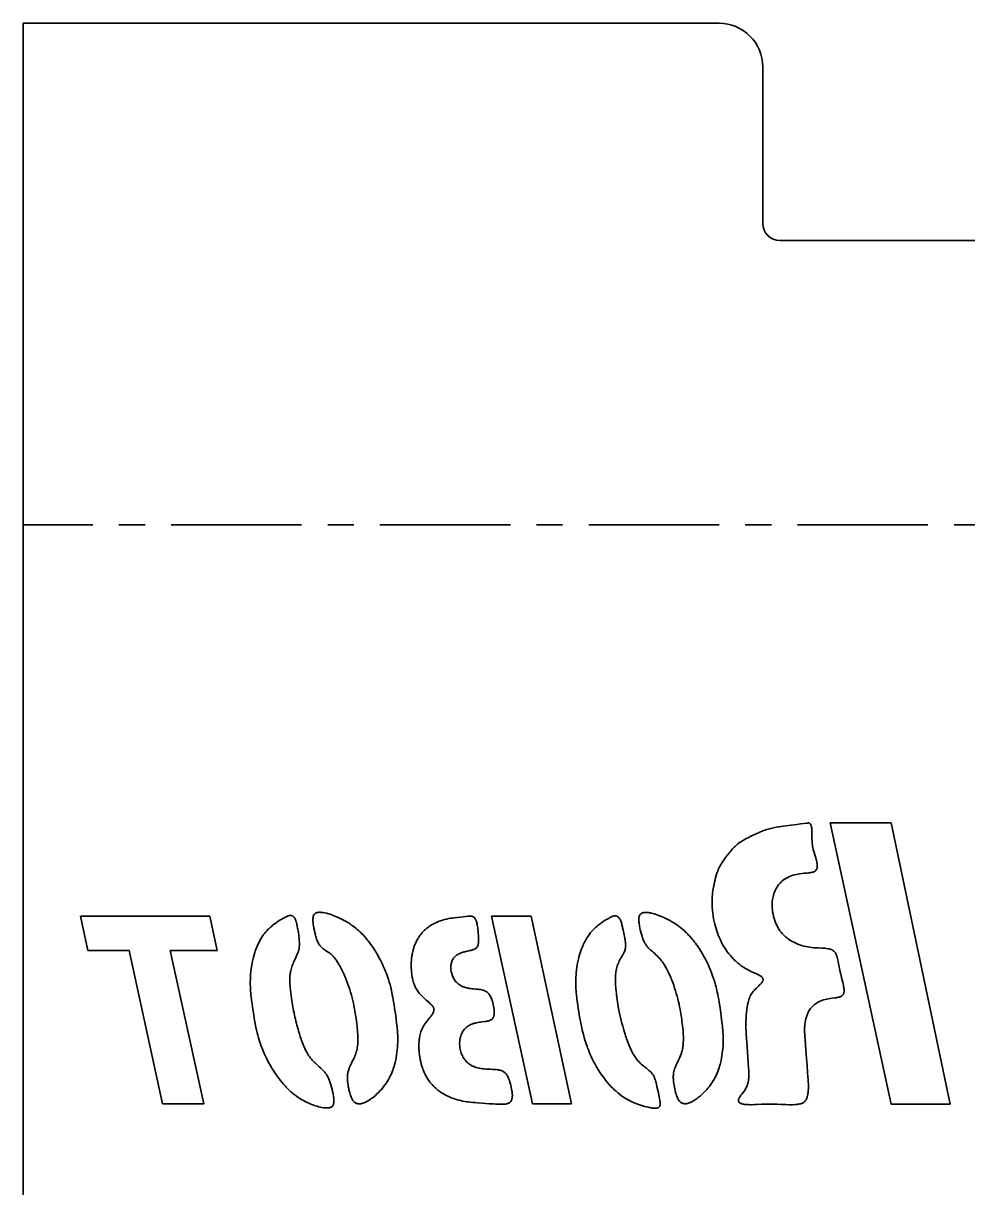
# Model space of a CAD drawing. Extents: x 115 to 519, y -37 to 230.
# Drawn here: x 319.1 to 427.7, y 96.4 to 230.4 of the extents above; entities that cross this region are included whole.
import ezdxf

# ---------------------------------------------------------------- set-up
doc = ezdxf.new("R2010")
doc.units = 0
doc.linetypes.add('AXES', pattern=[24, 15, -3, 3, -3])

msp = doc.modelspace()

# ---------------------------------------------------------------- linework, layer by layer
at = {"color": 7, "lineweight": 35}
for p, q in [((399.088257, 230.382645), (319.088257, 230.382645)), ((319.088257, 230.382645), (319.088257, 182.333603)), ((478.088257, 205.382645), (406.088257, 205.382645)), ((319.088257, 163.091339), (319.088257, 80.269058)), ((411.840942, 138.399124), (418.85202, 106.046875)), ((418.85199, 138.399124), (425.658112, 106.04686)), ((372.896179, 127.698837), (377.623657, 106.099579)), ((377.462219, 127.698837), (382.123932, 106.099579))]:
    msp.add_line(p, q, dxfattribs=at)
at = {"color": 7, "lineweight": 35, "ltscale": 0.45}
msp.add_line((404.088257, 225.382645), (404.088257, 207.382645), dxfattribs=at)
at = {"color": 7, "lineweight": 35, "ltscale": 0.481057}
msp.add_line((319.088257, 182.333603), (319.088257, 163.091339), dxfattribs=at)
at = {"color": 1, "linetype": 'AXES', "lineweight": 35}
msp.add_line((519.088013, 172.712479), (319.088501, 172.712479), dxfattribs=at)
at = {"color": 7, "lineweight": 35, "ltscale": 0.175276}
msp.add_line((418.85199, 138.399124), (411.840942, 138.399124), dxfattribs=at)
at = {"color": 7, "lineweight": 35, "ltscale": 0.100119}
msp.add_line((325.655029, 127.667755), (326.494202, 123.751923), dxfattribs=at)
at = {"color": 7, "lineweight": 35, "ltscale": 0.372162}
msp.add_line((340.541504, 127.667755), (325.655029, 127.667755), dxfattribs=at)
at = {"color": 7, "lineweight": 35, "ltscale": 0.100118}
msp.add_line((340.541504, 127.667755), (341.380554, 123.751923), dxfattribs=at)
at = {"color": 7, "lineweight": 35, "ltscale": 0.114151}
msp.add_line((377.462219, 127.698837), (372.896179, 127.698837), dxfattribs=at)
at = {"color": 7, "lineweight": 35, "ltscale": 0.118874}
msp.add_line((331.249146, 123.751923), (326.494202, 123.751923), dxfattribs=at)
at = {"color": 7, "lineweight": 35, "ltscale": 0.451702}
for p, q in [((331.249146, 123.751923), (335.102844, 106.099579)), ((335.972992, 123.751923), (339.82666, 106.099579))]:
    msp.add_line(p, q, dxfattribs=at)
at = {"color": 7, "lineweight": 35, "ltscale": 0.135189}
msp.add_line((341.380554, 123.751923), (335.972992, 123.751923), dxfattribs=at)
at = {"color": 7, "lineweight": 35, "ltscale": 0.118095}
msp.add_line((339.82666, 106.099579), (335.102844, 106.099579), dxfattribs=at)
at = {"color": 7, "lineweight": 35, "ltscale": 0.112507}
msp.add_line((382.123932, 106.099579), (377.623657, 106.099579), dxfattribs=at)
at = {"color": 7, "lineweight": 35, "ltscale": 0.170152}
msp.add_line((425.658112, 106.04686), (418.85202, 106.04686), dxfattribs=at)
at = {"color": 7, "lineweight": 35}
for points in [[(408.482269, 106.112366), (408.373322, 106.083832), (408.261688, 106.060532), (408.148132, 106.041718), (408.033173, 106.026794), (407.917297, 106.015259), (407.800781, 106.006653), (407.536255, 105.996109), (407.270172, 105.995071), (407.092316, 105.998306), (406.736877, 106.011154), (406.21051, 106.037323), (405.748688, 106.058441), (405.519592, 106.06604), (405.177277, 106.072235), (404.776459, 106.070663), (404.328827, 106.05838), (403.967041, 106.042603), (403.416595, 106.015823), (403.138397, 106.0047), (402.7883, 105.997055), (402.614288, 105.997299), (402.443115, 106.001236), (402.220367, 106.013687), (402.111206, 106.023697), (402.003479, 106.036819), (401.897308, 106.05365), (401.793091, 106.074951), (401.715485, 106.094849), (401.639404, 106.118759), (401.575134, 106.143555), (401.514313, 106.172485), (401.454803, 106.208725), (401.403198, 106.251083), (401.379272, 106.276718), (401.358429, 106.304337), (401.335754, 106.34404), (401.319214, 106.386688), (401.308868, 106.431793), (401.304993, 106.469223), (401.304779, 106.507538), (401.308624, 106.550369), (401.316376, 106.593674), (401.34082, 106.676865), (401.375854, 106.759811), (401.417114, 106.838196), (401.464386, 106.915787), (401.53421, 107.017838), (401.583618, 107.084793), (401.68576, 107.216232), (401.86972, 107.448761), (401.95813, 107.566833), (402.06543, 107.723831), (402.115387, 107.804764), (402.162567, 107.887527), (402.223602, 108.006485), (402.278534, 108.129028), (402.326965, 108.254425), (402.358673, 108.349014), (402.38678, 108.444748), (402.411835, 108.543396), (402.433319, 108.642853), (402.457977, 108.784409), (402.476471, 108.927109), (402.488342, 109.05632), (402.496155, 109.185959), (402.500977, 109.344391), (402.501434, 109.502838), (402.496948, 109.70903), (402.487976, 109.923981), (402.471527, 110.220612), (402.433868, 110.787643), (402.385406, 111.440857), (402.294739, 112.705582), (402.230438, 113.664688), (402.199921, 114.14444), (402.178101, 114.53511), (402.169434, 114.727493), (402.160614, 115.014633), (402.158051, 115.297913), (402.162292, 115.585602), (402.176147, 115.921494), (402.199249, 116.258041), (402.231049, 116.594513), (402.271332, 116.929596), (402.320557, 117.262589), (402.353333, 117.452087), (402.390442, 117.640945), (402.418976, 117.769318), (402.450653, 117.896896), (402.49472, 118.052536), (402.545288, 118.205902), (402.603149, 118.356308), (402.669037, 118.503159), (402.743408, 118.645874), (402.826355, 118.784027), (402.90332, 118.897537), (402.985992, 119.007553), (403.056549, 119.093933), (403.130035, 119.178162), (403.24292, 119.298782), (403.35968, 119.41571), (403.438843, 119.492111), (403.598053, 119.642838), (403.735016, 119.774185), (403.801483, 119.840561), (403.870392, 119.912964), (403.935394, 119.986664), (403.994873, 120.061905), (404.046967, 120.138931), (404.089172, 120.217911), (404.105591, 120.25795), (404.118286, 120.298248), (404.126373, 120.335388), (404.130737, 120.372452), (404.130432, 120.421494), (404.122894, 120.469681), (404.108215, 120.516617), (404.085236, 120.564606), (404.055389, 120.610519), (404.022186, 120.651291), (403.984528, 120.690155), (403.936798, 120.732529), (403.885162, 120.772644), (403.795685, 120.833176), (403.69989, 120.889893), (403.595459, 120.945755), (403.524353, 120.9814), (403.380035, 121.049774), (403.110077, 121.17099), (402.744659, 121.33609), (402.564026, 121.422165), (402.40451, 121.50206), (402.25058, 121.583557), (402.116882, 121.658524), (401.983826, 121.737396), (401.800171, 121.853973), (401.621338, 121.977051), (401.44754, 122.10643), (401.334137, 122.19632), (401.2229, 122.288849), (401.104858, 122.391815), (400.989227, 122.497543), (400.773102, 122.708038), (400.565002, 122.926758), (400.372314, 123.143677), (400.186707, 123.367111), (400.009521, 123.597229), (399.842499, 123.834351), (399.686401, 124.0784), (399.601837, 124.220627), (399.520264, 124.364716), (399.365601, 124.657867), (399.221527, 124.95665), (399.087585, 125.260025), (398.988495, 125.503372), (398.895691, 125.749054), (398.809418, 125.996857), (398.729858, 126.246796), (398.657135, 126.498978), (398.59082, 126.753448), (398.517029, 127.071548), (398.451904, 127.39296), (398.395508, 127.717072), (398.348206, 128.04306), (398.310577, 128.370071), (398.28421, 128.68576), (398.26825, 129.001022), (398.263428, 129.315353), (398.270172, 129.628479), (398.288635, 129.940399), (398.310577, 130.179001), (398.338257, 130.411774), (398.367645, 130.617188), (398.401062, 130.821579), (398.446899, 131.074127), (398.497742, 131.332458), (398.553284, 131.596054), (398.612854, 131.857056), (398.677704, 132.114517), (398.749695, 132.36824), (398.83078, 132.618652), (398.92276, 132.866379), (399.026581, 133.111496), (399.142426, 133.353348), (399.212585, 133.487473), (399.286072, 133.619904), (399.362701, 133.750626), (399.442261, 133.879669), (399.608887, 134.133255), (399.783325, 134.381668), (399.963379, 134.626266), (400.144836, 134.862518), (400.333984, 135.096008), (400.529236, 135.320679), (400.632813, 135.432358), (400.739288, 135.541595), (400.84375, 135.643341), (400.951172, 135.742538), (401.095306, 135.867447), (401.244232, 135.987381), (401.397491, 136.101944), (401.515076, 136.184357), (401.634766, 136.263885), (401.879578, 136.414703), (402.08194, 136.52977), (402.278473, 136.635391), (402.406189, 136.701553), (402.661865, 136.830292), (403.070831, 137.03154), (403.339203, 137.159409), (403.609619, 137.281815), (403.822113, 137.372299), (404.036407, 137.45784), (404.200714, 137.519348), (404.36618, 137.577652), (404.532776, 137.632675), (404.70047, 137.684402), (404.869324, 137.732864), (405.039215, 137.778122), (405.343781, 137.851044), (405.651215, 137.915054), (405.961151, 137.971207), (406.194916, 138.008911), (406.429565, 138.043472), (406.743439, 138.085693), (407.372711, 138.162048), (408.001129, 138.235794), (408.418457, 138.287018), (409.249023, 138.396942)], [(409.249023, 138.396942), (409.307068, 138.40271), (409.335541, 138.40271), (409.376953, 138.398651), (409.435699, 138.383011), (409.4888, 138.35611), (409.527466, 138.326202), (409.561462, 138.290344), (409.590424, 138.250443), (409.61557, 138.206665), (409.638123, 138.157684), (409.657318, 138.106262), (409.674652, 138.049286), (409.689087, 137.99086), (409.711121, 137.870972), (409.726318, 137.74855), (409.736542, 137.62532), (409.747162, 137.386826), (409.750305, 137.22789), (409.753479, 136.905914), (409.757599, 136.630157), (409.767212, 136.355499), (409.785522, 136.085434), (409.814758, 135.821457), (409.834106, 135.690704), (409.856659, 135.561539), (409.882355, 135.433823), (409.911011, 135.307404), (409.959656, 135.117905), (409.995026, 134.992554), (410.070831, 134.742966), (410.181885, 134.387802), (410.234406, 134.20842), (410.270508, 134.072952), (410.30246, 133.936783), (410.323822, 133.829498), (410.341125, 133.722107), (410.352753, 133.623962), (410.35965, 133.526245), (410.361267, 133.458557), (410.359924, 133.391525), (410.352844, 133.303696), (410.338898, 133.218445), (410.316925, 133.136932), (410.290527, 133.070801), (410.256409, 133.009491), (410.214142, 132.953461), (410.164459, 132.903534), (410.108215, 132.859924), (410.046509, 132.822495), (409.977631, 132.789474), (409.904236, 132.761505), (409.800842, 132.730835), (409.692963, 132.70639), (409.582336, 132.686829), (409.501007, 132.674988), (409.337341, 132.655624), (409.173553, 132.639938), (408.845306, 132.61174), (408.615112, 132.589462), (408.328186, 132.553665), (408.156342, 132.52623), (407.985718, 132.493561), (407.775177, 132.444763), (407.567657, 132.386337), (407.3638, 132.317795), (407.164368, 132.238708), (406.970123, 132.148712), (406.875214, 132.099503), (406.781982, 132.047409), (406.628632, 131.952606), (406.481262, 131.849121), (406.340698, 131.73703), (406.207703, 131.616653), (406.082642, 131.488403), (405.989044, 131.381226), (405.90033, 131.26947), (405.816589, 131.153503), (405.757568, 131.064697), (405.701385, 130.973999), (405.6474, 130.880249), (405.596405, 130.784882), (405.515625, 130.617386), (405.443481, 130.44577), (405.379883, 130.270645), (405.324829, 130.092728), (405.27829, 129.912567), (405.243927, 129.750458), (405.216125, 129.587067), (405.194946, 129.42276), (405.180359, 129.257721), (405.172241, 129.091873), (405.170502, 128.924942), (405.179016, 128.676987), (405.200073, 128.425949), (405.233002, 128.172684), (405.277283, 127.9189), (405.332489, 127.666809), (405.398346, 127.418747), (405.474823, 127.176834), (405.517029, 127.058701), (405.561981, 126.942627), (405.60968, 126.828644), (405.660217, 126.716721), (405.751892, 126.532593), (405.85202, 126.353165), (405.96048, 126.178558), (406.076843, 126.009399), (406.200836, 125.846344), (406.33197, 125.690125), (406.470612, 125.540466), (406.616486, 125.397781), (406.769226, 125.262497), (406.928375, 125.134857), (407.065796, 125.034256), (407.207275, 124.938934), (407.352356, 124.848801), (407.463287, 124.784561), (407.575745, 124.72316), (407.804657, 124.608673), (408.053375, 124.498657), (408.306213, 124.400818), (408.562531, 124.315186), (408.82196, 124.241699), (409.08432, 124.180191), (409.305115, 124.137833), (409.527832, 124.103149), (409.75238, 124.075546), (409.921875, 124.059036), (410.22876, 124.036804), (410.502808, 124.022812), (410.915405, 124.004913), (411.140991, 123.992294), (411.254547, 123.98381), (411.424591, 123.966934), (411.587311, 123.943985), (411.745514, 123.912292), (411.858917, 123.881454), (411.967316, 123.843201), (412.070435, 123.796143), (412.167023, 123.739471), (412.255981, 123.672638), (412.33606, 123.595993), (412.375488, 123.550705), (412.412292, 123.502792), (412.449341, 123.448166), (412.483551, 123.391052), (412.542053, 123.275742), (412.592194, 123.155258), (412.622955, 123.069397), (412.65094, 122.981949), (412.700165, 122.80365), (412.730774, 122.675079), (412.784515, 122.415436), (412.852692, 122.039368), (412.920197, 121.662689), (412.994293, 121.286972), (413.05603, 121.006805), (413.100189, 120.820419), (413.193848, 120.448349), (413.289154, 120.076263), (413.333954, 119.891739), (413.365356, 119.752151), (413.393951, 119.611237), (413.41571, 119.48616), (413.433014, 119.361206), (413.443604, 119.249649), (413.448212, 119.139313), (413.444946, 119.02504), (413.439484, 118.969223), (413.431122, 118.914551), (413.408264, 118.821915), (413.392517, 118.777725), (413.373718, 118.73526), (413.343781, 118.681595), (413.308289, 118.631699), (413.267395, 118.585846), (413.233368, 118.55423), (413.196716, 118.525024), (413.13681, 118.485306), (413.072235, 118.450638), (413.012177, 118.42392), (412.949707, 118.400406), (412.867523, 118.374496), (412.783234, 118.352432), (412.670166, 118.327972), (412.556732, 118.30751), (412.405273, 118.284271), (412.093292, 118.24234), (411.809662, 118.20195), (411.667114, 118.178391), (411.453339, 118.136902), (411.270966, 118.094162), (411.090607, 118.043869), (410.896027, 117.97908), (410.706604, 117.903748), (410.614258, 117.861984), (410.523743, 117.817459), (410.406036, 117.753738), (410.292114, 117.685028), (410.182159, 117.611313), (410.051605, 117.51297), (409.927704, 117.407028), (409.81073, 117.293823), (409.700958, 117.173843), (409.598663, 117.047684), (409.517639, 116.935883), (409.4422, 116.82019), (409.372314, 116.700897), (409.324493, 116.611176), (409.279724, 116.519867), (409.236237, 116.423264), (409.195923, 116.325211), (409.156586, 116.220062), (409.120575, 116.113525), (409.086761, 116.002274), (409.056274, 115.889984), (409.005615, 115.666687), (408.966614, 115.441513), (408.949677, 115.315689), (408.935883, 115.18956), (408.923889, 115.046326), (408.915497, 114.902863), (408.908508, 114.632446), (408.911316, 114.36174), (408.920807, 114.109634), (408.935211, 113.854889), (408.959198, 113.51236), (409.012756, 112.835159), (409.127838, 111.313583), (409.185577, 110.553024), (409.255096, 109.705185), (409.297852, 109.156281), (409.315948, 108.883514), (409.330414, 108.608826), (409.339691, 108.330582), (409.341766, 108.048065), (409.337128, 107.833633), (409.325623, 107.618057), (409.305542, 107.402878), (409.291626, 107.295731), (409.274597, 107.188873), (409.237946, 107.011307), (409.214661, 106.922043), (409.187775, 106.834106), (409.15802, 106.750961), (409.124268, 106.670334), (409.071533, 106.566284), (409.010223, 106.469833), (408.976166, 106.424911), (408.939758, 106.382385), (408.876251, 106.319382), (408.806946, 106.26358), (408.7323, 106.215317), (408.681152, 106.187973), (408.628143, 106.163651), (408.556366, 106.136017), (408.482269, 106.112366)], [(352.854156, 110.578644), (353.113831, 110.346176), (353.287231, 110.190552), (353.373016, 110.111343), (353.499329, 109.989807), (353.620911, 109.864609), (353.735931, 109.735153), (353.790527, 109.668701), (353.842987, 109.601013), (353.909485, 109.508789), (353.971954, 109.414261), (354.030487, 109.317368), (354.098846, 109.192398), (354.16217, 109.064011), (354.220947, 108.932816), (354.26236, 108.832825), (354.301758, 108.731659), (354.375061, 108.52626), (354.415497, 108.40303), (354.453979, 108.278717), (354.525726, 108.027298), (354.591248, 107.772766), (354.650574, 107.515991), (354.702942, 107.257889), (354.742249, 107.027374), (354.758575, 106.912964), (354.772247, 106.799118), (354.782867, 106.685745), (354.789856, 106.573044), (354.792389, 106.43988), (354.790527, 106.367325), (354.78595, 106.295822), (354.779999, 106.238953), (354.77179, 106.183258), (354.754883, 106.103043), (354.731689, 106.02684), (354.717438, 105.990509), (354.701233, 105.955475), (354.667328, 105.896545), (354.62677, 105.842667), (354.579987, 105.794739), (354.527466, 105.753159), (354.469574, 105.717896), (354.407013, 105.688751), (354.337524, 105.664566), (354.264221, 105.646118), (354.187897, 105.632858), (354.129211, 105.626007), (354.069611, 105.621552), (353.948639, 105.618942), (353.858673, 105.621689), (353.768066, 105.627838), (353.676941, 105.637024), (353.585449, 105.648941), (353.401703, 105.679962), (353.217255, 105.719299), (353.035309, 105.764999), (352.85437, 105.816513), (352.674683, 105.873138), (352.541199, 105.918549), (352.40863, 105.966385), (352.276489, 106.016739), (352.145264, 106.069351), (351.92746, 106.162476), (351.712219, 106.261719), (351.499634, 106.367004), (351.289948, 106.478256), (351.083679, 106.595322), (350.881592, 106.717896), (350.661926, 106.860733), (350.448242, 107.010071), (350.240601, 107.165771), (350.039001, 107.327744), (349.843109, 107.495865), (349.652649, 107.670013), (349.540802, 107.777359), (349.430664, 107.886795), (349.322174, 107.99826), (349.21524, 108.11174), (349.109772, 108.227142), (349.005737, 108.344391), (348.80188, 108.584137), (348.622772, 108.805725), (348.448364, 109.031784), (348.279083, 109.261658), (348.114899, 109.495346), (347.955566, 109.733109), (347.800903, 109.974915), (347.70462, 110.13121), (347.610168, 110.289063), (347.426697, 110.609161), (347.250488, 110.934402), (347.081757, 111.263901), (346.920807, 111.596741), (346.783966, 111.896042), (346.653839, 112.197006), (346.530701, 112.499283), (346.443115, 112.726822), (346.359711, 112.955093), (346.280548, 113.184235), (346.205658, 113.414505), (346.12027, 113.696869), (346.042572, 113.977615), (345.972107, 114.257523), (345.929291, 114.441437), (345.88858, 114.626831), (345.838501, 114.869339), (345.790771, 115.114777), (345.716003, 115.526215), (345.645752, 115.939392), (345.578979, 116.35228), (345.483551, 116.972977), (345.393799, 117.59465), (345.337677, 118.014343), (345.286743, 118.434647), (345.263824, 118.64505), (345.242981, 118.855652), (345.224579, 119.066864), (345.208862, 119.279922), (345.192932, 119.566284), (345.184052, 119.852005), (345.183289, 120.134811), (345.190582, 120.416656), (345.205139, 120.698486), (345.226379, 120.980225), (345.260345, 121.320511), (345.30304, 121.660477), (345.35437, 121.999786), (345.414612, 122.338013), (345.448212, 122.506531), (345.484192, 122.674561), (345.549805, 122.953247), (345.622772, 123.229858), (345.703644, 123.503876), (345.747192, 123.639771), (345.792969, 123.774811), (345.857452, 123.953445), (345.926117, 124.13028), (345.999084, 124.305145), (346.090057, 124.506775), (346.187317, 124.705093), (346.291046, 124.899796), (346.401398, 125.090576), (346.518402, 125.277084), (346.64209, 125.458939), (346.747406, 125.602966), (346.857056, 125.743484), (346.971008, 125.880417), (347.089172, 126.013641), (347.169098, 126.099167), (347.250732, 126.18306), (347.336456, 126.267593), (347.42395, 126.350433), (347.514038, 126.432373), (347.605743, 126.512589), (347.79364, 126.66777), (347.987183, 126.816422), (348.186096, 126.959167), (348.389832, 127.096466), (348.595245, 127.226852), (348.804016, 127.351837), (349.015961, 127.471161), (349.231079, 127.584274)], [(349.231079, 127.584274), (349.328278, 127.632187), (349.377411, 127.655014), (349.451813, 127.687027), (349.523041, 127.71402), (349.594543, 127.736725), (349.656036, 127.752029), (349.717163, 127.762711), (349.777588, 127.768158), (349.812622, 127.768661), (349.847198, 127.767059), (349.878357, 127.763641), (349.908997, 127.758331), (349.950928, 127.74762), (349.991669, 127.733047), (350.031006, 127.714676), (350.072449, 127.690231), (350.111633, 127.661667), (350.148438, 127.629333), (350.1745, 127.602829), (350.199341, 127.574585), (350.245331, 127.51355), (350.286987, 127.447479), (350.330688, 127.36554), (350.369995, 127.279404), (350.405487, 127.190277), (350.429993, 127.121964), (350.452881, 127.052673), (350.49472, 126.911636), (350.520935, 126.812973), (350.545227, 126.71376), (350.588928, 126.515457), (350.627167, 126.319244), (350.653015, 126.174088), (350.67688, 126.030655), (350.71994, 125.747452), (350.760193, 125.446487), (350.778168, 125.294662), (350.794403, 125.141296), (350.808502, 124.986267), (350.819916, 124.82991), (350.826355, 124.710693), (350.830414, 124.591583), (350.831665, 124.491348), (350.830597, 124.391724), (350.826385, 124.28392), (350.818634, 124.177322), (350.807037, 124.072174), (350.791412, 123.968353), (350.771606, 123.865784), (350.75412, 123.789886), (350.734375, 123.714615), (350.71225, 123.639404), (350.688019, 123.564621), (350.658875, 123.482315), (350.627563, 123.400391), (350.583527, 123.293137), (350.536743, 123.186234), (350.46814, 123.037399), (350.420837, 122.937973), (350.324768, 122.73819), (350.229919, 122.537369), (350.183899, 122.436523), (350.117615, 122.284561), (350.059174, 122.141449), (350.004791, 121.997345), (349.954926, 121.852081), (349.908417, 121.700531), (349.86731, 121.547516), (349.831665, 121.392975), (349.812927, 121.2995), (349.796143, 121.20546), (349.781311, 121.110855), (349.768341, 121.015701), (349.747955, 120.823853), (349.734497, 120.630127), (349.727417, 120.434952), (349.726166, 120.222229), (349.730804, 120.008972), (349.740509, 119.795746), (349.750702, 119.635971), (349.763031, 119.476334), (349.793335, 119.157562), (349.829712, 118.840469), (349.871033, 118.524109), (349.916443, 118.208496), (349.952881, 117.972275), (349.99115, 117.73645), (350.073181, 117.266022), (350.117859, 117.026733), (350.164612, 116.788147), (350.213318, 116.551132), (350.264099, 116.315018), (350.316956, 116.079834), (350.371887, 115.845474), (350.428986, 115.611008), (350.488098, 115.377106), (350.549164, 115.143631), (350.612183, 114.910431), (350.676971, 114.678207), (350.743805, 114.446121), (350.836517, 114.136322), (350.933624, 113.827042), (351.035858, 113.518845), (351.089111, 113.365814), (351.144043, 113.213348), (351.220367, 113.011078), (351.30072, 112.810196), (351.385681, 112.611053), (351.438477, 112.494019), (351.493286, 112.377838), (351.544281, 112.274307), (351.597076, 112.171677), (351.674591, 112.028793), (351.75592, 111.888199), (351.841217, 111.750153), (351.927063, 111.620026), (352.016693, 111.492645), (352.110107, 111.368164), (352.207184, 111.246704), (352.3078, 111.128311), (352.411804, 111.012955), (352.515991, 110.903427), (352.622772, 110.796524), (352.737549, 110.686493), (352.854156, 110.578644)], [(354.357239, 123.404922), (354.292847, 123.452866), (354.226929, 123.498856), (354.137268, 123.557983), (353.954834, 123.67244), (353.773376, 123.787643), (353.684845, 123.847366), (353.556549, 123.941238), (353.452087, 124.026764), (353.35376, 124.117737), (353.262299, 124.214523), (353.178162, 124.317322), (353.101563, 124.42601), (353.03241, 124.540222), (352.97583, 124.647842), (352.924103, 124.759552), (352.876648, 124.874542), (352.843628, 124.962128), (352.812653, 125.050262), (352.756104, 125.226944), (352.717682, 125.358917), (352.681671, 125.491562), (352.615265, 125.758606), (352.554779, 126.028122), (352.499695, 126.300522), (352.451294, 126.574432), (352.430328, 126.712006), (352.41217, 126.849503), (352.393585, 127.031464), (352.387207, 127.122025), (352.38327, 127.211807), (352.382141, 127.300354), (352.384277, 127.387299), (352.393158, 127.500656), (352.400604, 127.555786), (352.41037, 127.609619), (352.427368, 127.678986), (352.449463, 127.745041), (352.477295, 127.80722), (352.510986, 127.864334), (352.550964, 127.916412), (352.596893, 127.962585), (352.648376, 128.002457), (352.705078, 128.036072), (352.766357, 128.063568), (352.834778, 128.086166), (352.906982, 128.102966), (352.982147, 128.114548), (353.039917, 128.120148), (353.098572, 128.123383), (353.217499, 128.123611), (353.303558, 128.119385), (353.390198, 128.112), (353.481995, 128.101181), (353.574188, 128.087601), (353.754578, 128.054184), (353.935394, 128.012955), (354.069031, 127.978195), (354.202148, 127.940369), (354.334808, 127.899734), (354.466675, 127.856613), (354.727753, 127.763809), (354.985504, 127.662964), (355.217407, 127.564606), (355.447021, 127.460114), (355.674408, 127.349518), (355.899353, 127.23291), (356.121124, 127.110504), (356.338837, 126.982666), (356.465149, 126.904739), (356.589813, 126.824982), (356.71106, 126.744522), (356.830627, 126.662292), (357.007965, 126.534698), (357.181366, 126.402985), (357.350952, 126.26709), (357.516785, 126.126968), (357.623993, 126.032425), (357.729645, 125.936005), (357.836487, 125.835175), (357.941833, 125.732422), (358.145538, 125.523849), (358.343628, 125.308121), (358.536011, 125.085815), (358.637695, 124.963013), (358.73761, 124.838623), (358.93219, 124.585373), (359.119751, 124.326767), (359.300293, 124.063477), (359.473999, 123.795975), (359.568817, 123.643784), (359.661621, 123.490356), (359.841309, 123.180038), (360.013397, 122.865433), (360.178009, 122.546951), (360.335358, 122.224869), (360.473877, 121.925323), (360.606384, 121.623001), (360.732788, 121.318008), (360.823456, 121.08757), (360.910461, 120.855698), (360.993683, 120.622452), (361.072937, 120.387772), (361.164612, 120.097015), (361.247803, 119.80954), (361.322662, 119.524521), (361.371216, 119.32283), (361.416992, 119.118896), (361.466003, 118.88533), (361.512848, 118.647736), (361.568451, 118.348175), (361.621124, 118.04808), (361.720062, 117.446594), (361.812805, 116.844055), (361.899933, 116.240707), (361.956818, 115.817291), (362.008972, 115.393356), (362.05481, 114.968735), (362.074768, 114.756119), (362.092346, 114.543945), (362.114716, 114.206055), (362.129059, 113.870621), (362.134613, 113.53656), (362.13089, 113.202103), (362.117676, 112.865601), (362.098969, 112.577682), (362.073364, 112.28862), (362.04068, 111.999985), (362.000763, 111.712585), (361.953308, 111.426819), (361.897919, 111.143143), (361.834503, 110.862976), (361.76239, 110.585587), (361.722961, 110.448029), (361.681183, 110.311295), (361.621796, 110.13028), (361.558014, 109.950836), (361.489807, 109.773071), (361.398102, 109.553314), (361.299133, 109.336472), (361.192749, 109.122772), (361.078857, 108.912476), (360.95752, 108.705902), (360.828735, 108.503418), (360.694702, 108.308441), (360.553528, 108.117996), (360.405243, 107.932129), (360.25, 107.750778), (360.088043, 107.573944), (359.919617, 107.401688), (359.745026, 107.234177), (359.564575, 107.071762), (359.378601, 106.915085), (359.187317, 106.765045), (359.089752, 106.692902), (358.990906, 106.62294), (358.831512, 106.516937), (358.669128, 106.418182), (358.583618, 106.370193), (358.497192, 106.324707), (358.416229, 106.284988), (358.334534, 106.247894), (358.224854, 106.203201), (358.114319, 106.164658), (358.003296, 106.133301)], [(375.247009, 106.577103), (375.218414, 106.505173), (375.183105, 106.43779), (375.140839, 106.375656), (375.091705, 106.319199), (375.036072, 106.268692), (374.974457, 106.224243), (374.909576, 106.186813), (374.840332, 106.154785), (374.767395, 106.127777), (374.710632, 106.11058), (374.652374, 106.095779), (374.532166, 106.072571), (374.41391, 106.057205), (374.292511, 106.047165), (374.189819, 106.042191), (374.085785, 106.039749), (373.937622, 106.039841), (373.788239, 106.043198), (373.597992, 106.050949), (373.407654, 106.061478), (373.155029, 106.078171), (372.656586, 106.115295), (371.83139, 106.176468), (371.291901, 106.215149), (371.025482, 106.23558), (370.749451, 106.259186), (370.475159, 106.286514), (370.274719, 106.309784), (370.074738, 106.336426), (369.838745, 106.373016), (369.602722, 106.416), (369.366486, 106.466095), (369.130035, 106.523956), (368.893738, 106.589981), (368.658295, 106.664383), (368.532959, 106.707672), (368.408295, 106.753357), (368.285309, 106.801102), (368.163208, 106.851212), (367.981354, 106.931061), (367.802246, 107.01622), (367.626129, 107.106689), (367.453308, 107.20253), (367.251923, 107.323853), (367.055786, 107.453064), (366.959808, 107.520645), (366.865356, 107.59021), (366.74176, 107.68605), (366.621033, 107.785416), (366.503235, 107.88829), (366.360352, 108.021744), (366.222443, 108.160538), (366.089752, 108.30452), (365.962402, 108.453506), (365.840576, 108.607254), (365.724457, 108.765457), (365.601501, 108.947266), (365.485962, 109.133743), (365.377899, 109.324432), (365.277283, 109.518967), (365.184082, 109.71701), (365.098114, 109.918213), (365.034485, 110.081284), (364.97525, 110.246063), (364.92038, 110.412399), (364.882019, 110.538116), (364.845978, 110.664581), (364.780762, 110.919571), (364.7229, 111.184433), (364.674133, 111.451508), (364.634338, 111.72023), (364.603485, 111.990143), (364.581696, 112.261139), (364.574158, 112.400055), (364.569122, 112.539566), (364.566681, 112.676819), (364.566833, 112.814682), (364.571289, 113.001236), (364.581024, 113.188354), (364.596375, 113.375443), (364.609009, 113.492096), (364.624084, 113.608337), (364.648254, 113.762375), (364.677216, 113.914993), (364.711304, 114.065842), (364.756012, 114.233078), (364.807831, 114.39743), (364.867035, 114.558777), (364.93396, 114.717194), (365.001526, 114.858734), (365.07547, 114.998138), (365.155457, 115.135284), (365.215424, 115.230957), (365.277863, 115.325348), (365.35022, 115.429291), (365.424896, 115.531555), (365.552704, 115.697769), (365.639526, 115.80632), (365.813293, 116.019028), (365.92572, 116.158615), (365.980347, 116.228867), (366.058746, 116.335098), (366.113403, 116.41539), (366.16333, 116.496353), (366.212494, 116.588547), (366.233795, 116.635239), (366.252563, 116.682236), (366.273163, 116.745193), (366.288086, 116.808258), (366.296783, 116.871185), (366.298889, 116.931335), (366.294678, 116.990829), (366.284027, 117.049469), (366.267151, 117.107132), (366.252563, 117.145004), (366.235474, 117.182404), (366.194489, 117.255722), (366.163513, 117.30246), (366.1297, 117.348297), (366.084351, 117.404114), (366.036041, 117.458755), (365.942688, 117.555252), (365.842621, 117.650467), (365.704376, 117.774658), (365.560455, 117.900085), (365.414276, 118.027039), (365.197266, 118.220032), (365.079285, 118.329575), (364.964905, 118.440582), (364.854004, 118.554031), (364.746613, 118.670654), (364.677277, 118.750259), (364.609894, 118.831436), (364.523376, 118.942139), (364.440979, 119.055618), (364.363068, 119.171875), (364.28894, 119.292374), (364.219849, 119.415512), (364.155914, 119.541122), (364.097168, 119.669067), (364.060852, 119.755585), (364.026764, 119.843063), (363.964966, 120.020782), (363.916382, 120.182556), (363.873474, 120.347061), (363.835663, 120.51384), (363.811554, 120.634323), (363.789734, 120.755402), (363.768433, 120.888382), (363.749664, 121.0215), (363.72403, 121.242096), (363.704987, 121.461731), (363.692383, 121.680237), (363.686005, 121.898376), (363.685699, 122.116547), (363.691559, 122.334961), (363.706451, 122.591492), (363.730316, 122.847595), (363.763489, 123.102859), (363.783691, 123.23027), (363.806427, 123.357285), (363.831573, 123.483353), (363.859314, 123.608871), (363.911499, 123.817001), (363.971283, 124.022949), (364.03891, 124.226288), (364.114563, 124.42659), (364.198456, 124.623383), (364.290741, 124.816223), (364.340698, 124.912262), (364.392883, 125.007126), (364.447144, 125.10054), (364.503571, 125.192673), (364.592407, 125.328476), (364.686035, 125.460953), (364.784332, 125.589844), (364.887146, 125.714981), (364.992371, 125.833969), (365.101746, 125.949097), (365.215088, 126.060257), (365.332275, 126.167313), (365.412476, 126.236374), (365.494202, 126.303558), (365.662231, 126.432251), (365.835938, 126.553299), (366.014832, 126.666672), (366.198517, 126.772369), (366.386505, 126.870438), (366.578308, 126.960938), (366.731506, 127.02684), (366.88623, 127.088074), (367.042145, 127.144669), (367.159668, 127.184113), (367.277649, 127.221069), (367.514893, 127.287811), (367.753754, 127.345673), (367.994415, 127.39566), (368.218323, 127.43573), (368.444031, 127.470947), (368.620972, 127.495636), (368.977234, 127.539673), (369.382019, 127.584457), (370.191833, 127.669968)], [(370.191833, 127.669968), (370.290253, 127.679642), (370.339478, 127.683594), (370.413147, 127.687515), (370.468079, 127.688293), (370.522491, 127.686722), (370.602875, 127.679016), (370.64209, 127.672409), (370.680481, 127.663727), (370.730255, 127.648758), (370.778076, 127.629684), (370.8237, 127.6064), (370.86731, 127.578613), (370.908081, 127.546768), (370.945984, 127.511108), (370.972473, 127.482056), (370.997406, 127.451187), (371.042755, 127.384644), (371.082642, 127.31279), (371.120819, 127.229614), (371.154236, 127.142593), (371.183319, 127.053482), (371.209137, 126.962143), (371.232574, 126.867218), (371.25354, 126.771011), (371.280426, 126.629486), (371.303741, 126.486603), (371.324219, 126.342865), (371.342285, 126.198517), (371.37265, 125.908356), (371.38736, 125.737885), (371.409515, 125.412064), (371.416992, 125.257431), (371.421631, 125.115158), (371.423492, 124.974426), (371.421722, 124.835815), (371.417358, 124.733765), (371.409668, 124.633865), (371.401642, 124.563171), (371.391174, 124.493958), (371.381439, 124.443008), (371.369934, 124.393188), (371.348053, 124.318451), (371.32077, 124.247543), (371.287537, 124.181015), (371.253357, 124.126846), (371.214355, 124.076553), (371.170715, 124.030273), (371.12262, 123.988022), (371.088287, 123.962006), (371.052246, 123.937668), (370.975616, 123.893677), (370.910034, 123.862396), (370.8414, 123.834259), (370.745483, 123.800812), (370.645264, 123.771072), (370.541443, 123.744095), (370.413116, 123.714157), (370.148956, 123.657425), (369.970978, 123.618423), (369.882324, 123.597702), (369.750458, 123.564362), (369.652771, 123.537155), (369.556305, 123.507675), (369.411011, 123.457214), (369.337158, 123.428207), (369.264587, 123.397125), (369.198853, 123.366455), (369.134491, 123.333801), (369.037109, 123.278763), (368.94397, 123.218552), (368.855469, 123.153), (368.772003, 123.082031), (368.696075, 123.007996), (368.625519, 122.929077), (368.560669, 122.845535), (368.501678, 122.757675), (368.4487, 122.665878), (368.401794, 122.570526), (368.362122, 122.475113), (368.328125, 122.377167), (368.299683, 122.277023), (368.276672, 122.175049), (368.264343, 122.106323), (368.254333, 122.037033), (368.246582, 121.967102), (368.241089, 121.896805), (368.236725, 121.755753), (368.240875, 121.61441), (368.253235, 121.473465), (368.27356, 121.333466), (368.301575, 121.194901), (368.33493, 121.065704), (368.375, 120.93837), (368.4216, 120.813324), (368.47467, 120.691101), (368.533997, 120.57222), (368.599579, 120.457138), (368.669067, 120.349411), (368.744232, 120.245972), (368.824951, 120.147217), (368.911133, 120.053482), (369.002533, 119.965073), (369.098999, 119.882339), (369.202637, 119.803894), (369.310883, 119.732056), (369.42334, 119.667007), (369.539551, 119.608765), (369.659149, 119.557205), (369.795441, 119.507446), (369.934662, 119.465134), (370.076294, 119.429642), (370.177094, 119.408356), (370.278625, 119.389801), (370.394104, 119.371735), (370.510132, 119.356339), (370.708008, 119.334946), (370.840088, 119.323059), (371.10376, 119.301559), (371.278473, 119.286331), (371.365265, 119.277664), (371.494507, 119.262543), (371.590485, 119.248978), (371.685455, 119.233002), (371.825287, 119.203491), (371.893951, 119.18573), (371.961517, 119.16568), (372.02774, 119.143143), (372.092499, 119.117935), (372.186646, 119.074615), (372.276733, 119.024231), (372.362213, 118.966583), (372.442535, 118.901764), (372.497559, 118.850235), (372.549683, 118.795242), (372.598938, 118.736984), (372.634064, 118.691284), (372.667694, 118.643997), (372.730713, 118.545029), (372.788605, 118.440933), (372.845367, 118.325012), (372.897369, 118.205261), (372.945068, 118.082657), (372.97821, 117.989349), (373.009247, 117.895218), (373.06546, 117.705261), (373.112518, 117.521545), (373.153229, 117.336121), (373.187195, 117.149704), (373.213623, 116.963165), (373.223724, 116.869034), (373.231262, 116.775406), (373.235901, 116.68483), (373.237518, 116.59523), (373.233734, 116.46846), (373.228638, 116.405472), (373.221191, 116.343536), (373.211426, 116.2845), (373.198944, 116.226852), (373.174133, 116.142029), (373.158844, 116.101151), (373.141479, 116.061478), (373.11499, 116.010666), (373.084717, 115.96257), (373.050659, 115.917526), (373.013062, 115.875885), (372.971924, 115.83754), (372.92749, 115.802444), (372.89212, 115.778198), (372.855164, 115.755646), (372.776917, 115.715363), (372.693848, 115.680908), (372.600586, 115.649643), (372.503387, 115.623169), (372.369385, 115.593826), (372.278381, 115.577286), (372.094513, 115.549316), (371.819672, 115.514145), (371.632019, 115.490234), (371.537262, 115.477219), (371.346802, 115.447662), (371.156616, 115.411804), (371.062256, 115.390961), (370.96875, 115.367905), (370.882996, 115.344391), (370.798401, 115.31868), (370.720123, 115.292435), (370.643158, 115.264069), (370.527039, 115.21579), (370.414825, 115.161987), (370.306885, 115.102478), (370.203339, 115.037079), (370.105896, 114.967026), (370.013031, 114.891388), (369.924988, 114.810425), (369.84198, 114.724426), (369.764282, 114.633667), (369.691956, 114.538498), (369.631531, 114.449341), (369.575653, 114.357117), (369.524292, 114.262115), (369.477478, 114.164581), (369.448792, 114.098297), (369.422089, 114.031067), (369.374664, 113.894104), (369.345001, 113.792343), (369.319397, 113.689209), (369.297852, 113.584885), (369.284271, 113.505997), (369.272888, 113.426682), (369.256622, 113.26712), (369.24884, 113.106888), (369.248901, 112.960144), (369.255707, 112.813385), (369.269104, 112.666992), (369.289032, 112.521362), (369.315369, 112.376923), (369.348114, 112.233978), (369.390411, 112.082291), (369.440063, 111.932999), (369.497131, 111.786591), (369.561584, 111.64357), (369.633453, 111.504532), (369.67215, 111.436676), (369.712677, 111.370026), (369.769592, 111.283173), (369.829742, 111.198761), (369.893066, 111.116959), (369.968109, 111.028244), (370.047028, 110.943222), (370.129761, 110.862106), (370.216125, 110.785065), (370.307037, 110.711426), (370.401459, 110.642166), (370.499146, 110.577362), (370.599884, 110.51709), (370.66748, 110.480026), (370.736176, 110.444946), (370.808075, 110.410812), (370.880981, 110.378738), (370.957703, 110.347565), (371.0354, 110.318527), (371.116608, 110.29068), (371.1987, 110.264999), (371.362549, 110.220444), (371.52948, 110.183243), (371.699188, 110.15271), (371.878479, 110.127197), (372.059479, 110.107315), (372.30246, 110.088043), (372.464783, 110.07872), (372.788452, 110.065216), (373.029327, 110.056122), (373.148682, 110.050705), (373.325958, 110.040176), (373.457367, 110.029373), (373.587341, 110.015121), (373.664642, 110.004501), (373.741425, 109.992004), (373.817596, 109.977325), (373.892914, 109.96019), (373.967133, 109.940277), (374.039886, 109.917328), (374.134094, 109.8815), (374.224365, 109.839233), (374.31012, 109.790131), (374.377777, 109.743927), (374.441833, 109.692932), (374.502197, 109.637344), (374.558868, 109.577423), (374.594635, 109.535233), (374.628845, 109.491379), (374.692749, 109.399155), (374.749512, 109.304672), (374.801666, 109.206085), (374.849823, 109.104111), (374.883575, 109.025833), (374.915558, 108.946274), (374.974701, 108.784225), (375.037659, 108.588379), (375.093994, 108.390137), (375.14447, 108.19043), (375.189484, 107.989716), (375.229004, 107.788208), (375.263916, 107.575531), (375.278412, 107.469101), (375.290558, 107.362808), (375.302521, 107.221588), (375.308624, 107.08165), (375.309052, 107.012497), (375.307465, 106.944046), (375.303894, 106.879929), (375.298065, 106.816635), (375.286316, 106.733948), (375.269531, 106.65387), (375.247009, 106.577103)], [(391.156494, 109.822327), (391.257721, 109.722504), (391.307312, 109.668869), (391.354553, 109.613922), (391.396149, 109.561737), (391.435547, 109.508331), (391.486481, 109.432266), (391.533295, 109.353714), (391.576202, 109.27269), (391.606018, 109.210312), (391.633972, 109.146652), (391.665863, 109.06723), (391.695587, 108.986191), (391.730988, 108.88031), (391.763885, 108.772614), (391.800507, 108.642044), (391.834198, 108.511963), (391.867218, 108.376328), (391.929626, 108.105316), (392.056458, 107.53389), (392.148224, 107.116409), (392.20517, 106.845108), (392.230377, 106.715118), (392.264252, 106.517151), (392.279144, 106.411331), (392.29068, 106.306259), (392.297089, 106.218811), (392.299591, 106.132813), (392.296722, 106.041245), (392.292633, 105.996811), (392.286438, 105.953506), (392.270416, 105.88298), (392.25943, 105.849579), (392.246246, 105.817703), (392.224976, 105.77803), (392.19931, 105.74205), (392.169159, 105.710129), (392.12912, 105.678513), (392.083832, 105.652206), (392.034302, 105.630997), (391.999451, 105.619522), (391.963257, 105.610001), (391.916321, 105.600571), (391.86795, 105.593704), (391.781036, 105.587067), (391.691406, 105.586121), (391.606049, 105.589493), (391.519623, 105.596268), (391.420135, 105.607437), (391.320313, 105.621597), (391.181976, 105.645187), (391.044189, 105.672333), (390.907166, 105.702286), (390.770874, 105.734573), (390.500122, 105.805145), (390.203613, 105.891525), (390.057129, 105.93779), (389.911438, 105.986282), (389.717926, 106.054794), (389.524841, 106.128082), (389.332336, 106.206451), (389.116119, 106.301376), (388.902954, 106.402939), (388.693176, 106.511368), (388.486694, 106.626923), (388.283661, 106.749542), (388.08429, 106.878983), (387.972992, 106.955276), (387.862946, 107.033615), (387.646667, 107.196167), (387.43576, 107.365967), (387.230591, 107.542282), (387.031311, 107.724457), (386.923767, 107.827408), (386.818085, 107.93187), (386.612244, 108.14502), (386.413391, 108.363571), (386.221039, 108.587524), (386.034576, 108.816864), (385.891174, 109.001877), (385.75119, 109.190018), (385.614502, 109.381195), (385.51416, 109.526459), (385.415588, 109.673264), (385.223877, 109.971176), (385.03952, 110.274246), (384.862579, 110.581741), (384.693359, 110.893036), (384.532074, 111.207565), (384.378937, 111.524933), (384.234131, 111.844986), (384.138275, 112.06958), (384.046509, 112.295624), (383.958862, 112.523178), (383.895813, 112.694794), (383.835052, 112.867218), (383.720245, 113.214218), (383.614075, 113.563858), (383.520416, 113.899384), (383.433533, 114.236877), (383.352722, 114.57608), (383.300415, 114.810074), (383.250458, 115.044724), (383.194092, 115.323029), (383.140381, 115.602036), (383.04715, 116.11853), (382.960327, 116.636642), (382.879028, 117.155945), (382.803253, 117.676147), (382.734131, 118.197113), (382.682007, 118.645096), (382.659241, 118.869308), (382.63916, 119.093658), (382.622314, 119.318115), (382.609192, 119.542694), (382.600403, 119.767975), (382.596771, 119.99234), (382.598694, 120.221024), (382.603119, 120.380157), (382.609863, 120.539474), (382.62027, 120.724426), (382.633179, 120.907455), (382.659821, 121.20993), (382.693176, 121.514572), (382.733002, 121.81778), (382.780273, 122.122147), (382.835541, 122.426102), (382.866394, 122.577499), (382.899567, 122.728287), (382.959198, 122.973984), (383.025665, 123.216995), (383.099182, 123.456848), (383.17981, 123.693253), (383.267731, 123.927612), (383.362152, 124.15863), (383.459717, 124.379166), (383.563721, 124.59697), (383.674377, 124.811569), (383.79187, 125.0224), (383.916504, 125.228806), (384.048584, 125.430145), (384.177979, 125.611908), (384.31366, 125.787842), (384.455505, 125.957382), (384.603394, 126.120285), (384.757355, 126.276657), (384.917328, 126.426788), (385.049622, 126.542679), (385.185669, 126.655075), (385.325287, 126.764206), (385.432251, 126.844009), (385.540985, 126.922104), (385.763, 127.073288), (385.979095, 127.210938), (386.198853, 127.342316), (386.422119, 127.467041), (386.535095, 127.526672), (386.649048, 127.58429)], [(386.649048, 127.58429), (386.740845, 127.627853), (386.787262, 127.64769), (386.857544, 127.673798), (386.926422, 127.694046), (386.995605, 127.708542), (387.05423, 127.715942), (387.112488, 127.718567), (387.169983, 127.716202), (387.204132, 127.712265), (387.237793, 127.70636), (387.28183, 127.695389), (387.324677, 127.680878), (387.36615, 127.662888), (387.39624, 127.647202), (387.425354, 127.62973), (387.48056, 127.589737), (387.531525, 127.543671), (387.580933, 127.489059), (387.625946, 127.429153), (387.666779, 127.364792), (387.692261, 127.319153), (387.716064, 127.272171), (387.74295, 127.213593), (387.767853, 127.153717), (387.808167, 127.044327), (387.843994, 126.933212), (387.886749, 126.7827), (387.913116, 126.680176), (387.963043, 126.467926), (387.989319, 126.349121), (388.041595, 126.104019), (388.119904, 125.729446), (388.193634, 125.372726), (388.244934, 125.112488), (388.268463, 124.983337), (388.29007, 124.853241), (388.30899, 124.721893), (388.324066, 124.589691), (388.334076, 124.457138), (388.337585, 124.325394), (388.336456, 124.260162), (388.333252, 124.195511), (388.324158, 124.099701), (388.309753, 124.00528), (388.289948, 123.91214), (388.264923, 123.82016), (388.228973, 123.712799), (388.186707, 123.606735), (388.151428, 123.528061), (388.113525, 123.450027), (388.037903, 123.306839), (387.97406, 123.193466), (387.844116, 122.969711), (387.758972, 122.820419), (387.717682, 122.745361), (387.638336, 122.593781), (387.563934, 122.439651), (387.49527, 122.282791), (387.43161, 122.119751), (387.374878, 121.953888), (387.325195, 121.7854), (387.282562, 121.614609), (387.246826, 121.441864), (387.217743, 121.267578), (387.194885, 121.092209), (387.177826, 120.916138), (387.166046, 120.739792), (387.160583, 120.612595), (387.157379, 120.485519), (387.15625, 120.348526), (387.157379, 120.211777), (387.164459, 119.961533), (387.177185, 119.711761), (387.194824, 119.461853), (387.210846, 119.273987), (387.229065, 119.085648), (387.271179, 118.707565), (387.324371, 118.296326), (387.384491, 117.885391), (387.451111, 117.476776), (387.524139, 117.072144), (387.603607, 116.671997), (387.674103, 116.344025), (387.748901, 116.01712), (387.827667, 115.691071), (387.910187, 115.365906), (387.996368, 115.041611), (388.086212, 114.718246), (388.198639, 114.333389), (388.263794, 114.120117), (388.331299, 113.906845), (388.387604, 113.735107), (388.445587, 113.563995), (388.535553, 113.310333), (388.629974, 113.059494), (388.729431, 112.811508), (388.839355, 112.555374), (388.897034, 112.428284), (388.956726, 112.301971), (389.039612, 112.135101), (389.126678, 111.970367), (389.218201, 111.808258), (389.314606, 111.649261), (389.416107, 111.493866), (389.52301, 111.342453), (389.633118, 111.198364), (389.748962, 111.05835), (389.870453, 110.922699), (389.997192, 110.791824), (390.128632, 110.666016), (390.264221, 110.545197), (390.408081, 110.425156), (390.508026, 110.345413), (390.715118, 110.184982), (390.853271, 110.077835), (390.920685, 110.024384), (391.018494, 109.944244), (391.088776, 109.883759), (391.156494, 109.822327)], [(393.261871, 121.211304), (393.145081, 121.444931), (393.022278, 121.675919), (392.892914, 121.903702), (392.825562, 122.016052), (392.756226, 122.127136), (392.660522, 122.272995), (392.560883, 122.415848), (392.457001, 122.555298), (392.338959, 122.70285), (392.216064, 122.845276), (392.088318, 122.982559), (391.955719, 123.115189), (391.818634, 123.244034), (391.677948, 123.370026), (391.546021, 123.485001), (391.413757, 123.599594), (391.250427, 123.74411), (391.17041, 123.817673), (391.049713, 123.934326), (390.934387, 124.054947), (390.87912, 124.116989), (390.825684, 124.180313), (390.77417, 124.244949), (390.72467, 124.310989), (390.661865, 124.401245), (390.602814, 124.494064), (390.547485, 124.589401), (390.482239, 124.713989), (390.422058, 124.842056), (390.366394, 124.972763), (390.32724, 125.072067), (390.290131, 125.17218), (390.221222, 125.37413), (390.147034, 125.616638), (390.079834, 125.861038), (390.018799, 126.107483), (389.963867, 126.356171), (389.938995, 126.481354), (389.916199, 126.607025), (389.883392, 126.819733), (389.87027, 126.926132), (389.859802, 127.032227), (389.852509, 127.137665), (389.848938, 127.24202), (389.849762, 127.345078), (389.855835, 127.446213), (389.868195, 127.544647), (389.877075, 127.592529), (389.888031, 127.639313), (389.906036, 127.699615), (389.928284, 127.756958), (389.955078, 127.810806), (389.991272, 127.867065), (390.033997, 127.918015), (390.082886, 127.962967), (390.13739, 128.001541), (390.196899, 128.033615), (390.260651, 128.059326), (390.332214, 128.080276), (390.407288, 128.095459), (390.485077, 128.105499), (390.5448, 128.110016), (390.605347, 128.112183), (390.72821, 128.110291), (390.849823, 128.101517), (390.972412, 128.086945), (391.095642, 128.067413), (391.188324, 128.049896), (391.281158, 128.030182), (391.466675, 127.984955), (391.595184, 127.949539), (391.723145, 127.911285), (391.850739, 127.870407), (391.977448, 127.827255), (392.227661, 127.735062), (392.473907, 127.635712), (392.716431, 127.529785), (392.955597, 127.417435), (393.191895, 127.298584), (393.425507, 127.17308), (393.656311, 127.040833), (393.883606, 126.902054), (394.090088, 126.76799), (394.292084, 126.628723), (394.489471, 126.484207), (394.68219, 126.334457), (394.870178, 126.179459), (395.053467, 126.019302), (395.196777, 125.887512), (395.337128, 125.752518), (395.474609, 125.614395), (395.575867, 125.508804), (395.675537, 125.40155), (395.8703, 125.18222), (396.059021, 124.956802), (396.157959, 124.833374), (396.255219, 124.70842), (396.354065, 124.577576), (396.451172, 124.445267), (396.636871, 124.181076), (396.815796, 123.912064), (396.987976, 123.638702), (397.165192, 123.341522), (397.335114, 123.040222), (397.498016, 122.735138), (397.654053, 122.426559), (397.803345, 122.114716), (397.946014, 121.799759), (398.082001, 121.481857), (398.211182, 121.161072), (398.333313, 120.837509), (398.448029, 120.5112), (398.502411, 120.347031), (398.554718, 120.18219), (398.618835, 119.969009), (398.679077, 119.754684), (398.735596, 119.537857), (398.788666, 119.317307), (398.832123, 119.123703), (398.873383, 118.928665), (398.924286, 118.67305), (398.971893, 118.419495), (399.029144, 118.096466), (399.083435, 117.774979), (399.185852, 117.130829), (399.28186, 116.48558), (399.327271, 116.162582), (399.370514, 115.839294), (399.407623, 115.544098), (399.441986, 115.248596), (399.464722, 115.035065), (399.485443, 114.821365), (399.507172, 114.566284), (399.525177, 114.310959), (399.538879, 114.05545), (399.54776, 113.799423), (399.551361, 113.542709), (399.549408, 113.284592), (399.541809, 113.025162), (399.528595, 112.764969), (399.507599, 112.477951), (399.479858, 112.19191), (399.445404, 111.907822), (399.403992, 111.626328), (399.355347, 111.347321), (399.299011, 111.070267), (399.267151, 110.929733), (399.233093, 110.789734), (399.184143, 110.604004), (399.131104, 110.419479), (399.073761, 110.236298), (399.004089, 110.032013), (398.928802, 109.829834), (398.847809, 109.630005), (398.760986, 109.432739), (398.707672, 109.318939), (398.652313, 109.206131), (398.594971, 109.09436), (398.535614, 108.983658), (398.453339, 108.837799), (398.367462, 108.693985), (398.278046, 108.552307), (398.166016, 108.385223), (398.04892, 108.22142), (397.926788, 108.060959), (397.799652, 107.903931), (397.667664, 107.75032)], [(358.003296, 106.133301), (357.951721, 106.121506), (357.900116, 106.111633), (357.831451, 106.101685), (357.763062, 106.095718), (357.69519, 106.09404), (357.619751, 106.097626), (357.545685, 106.10733), (357.473389, 106.123428), (357.40329, 106.146042), (357.340637, 106.172867), (357.280579, 106.205139), (357.22345, 106.242661), (357.169312, 106.285095), (357.135651, 106.315247), (357.103271, 106.347214), (357.070831, 106.382446), (357.039703, 106.419388), (356.984253, 106.493576), (356.932983, 106.572617), (356.885468, 106.655701), (356.855164, 106.714035), (356.826385, 106.773651), (356.793457, 106.847107), (356.76239, 106.92189), (356.706482, 107.07106), (356.656219, 107.223007), (356.61084, 107.376587), (356.581451, 107.485382), (356.554016, 107.594452), (356.525177, 107.717789), (356.498474, 107.841339), (356.453461, 108.075089), (356.420349, 108.276596), (356.392609, 108.479523), (356.370911, 108.683929), (356.362274, 108.792145), (356.355835, 108.900467), (356.352142, 108.997559), (356.350616, 109.094345), (356.353577, 109.256516), (356.357971, 109.33725), (356.364441, 109.417297), (356.372955, 109.495636), (356.383606, 109.573303), (356.403931, 109.689377), (356.429321, 109.804123), (356.459808, 109.91774), (356.495117, 110.03035), (356.544678, 110.167465), (356.600067, 110.303329), (356.639771, 110.393311), (356.681244, 110.482956), (356.7388, 110.602173), (356.858276, 110.840454), (356.990814, 111.105682), (357.05484, 111.239182), (357.146118, 111.441132), (357.209808, 111.594223), (357.268707, 111.748932), (357.322388, 111.905396), (357.370483, 112.06366), (357.412842, 112.223785), (357.452057, 112.398712), (357.484558, 112.575653), (357.510529, 112.754425), (357.530243, 112.934738), (357.544098, 113.116241), (357.553223, 113.319244), (357.556366, 113.523102), (357.554321, 113.727264), (357.549805, 113.880157), (357.54306, 114.032532), (357.523987, 114.335068), (357.505768, 114.558167), (357.48468, 114.779999), (357.460693, 115.00444), (357.43457, 115.227722), (357.377319, 115.667862), (357.313538, 116.106216), (357.238983, 116.570419), (357.19873, 116.803375), (357.156311, 117.037079), (357.096008, 117.349915), (357.031097, 117.663849), (356.961121, 117.978134), (356.88443, 118.296448), (356.801727, 118.612961), (356.712799, 118.927322), (356.617584, 119.239426), (356.516144, 119.54921), (356.408539, 119.856644), (356.295105, 120.161148), (356.17572, 120.463455), (356.050262, 120.76355), (355.91861, 121.061249), (355.780396, 121.356262), (355.708679, 121.502594), (355.63501, 121.648056), (355.50238, 121.898117), (355.432373, 122.023895), (355.360443, 122.148621), (355.28894, 122.268204), (355.215393, 122.386581), (355.098846, 122.56459), (355.038391, 122.652328), (354.976318, 122.73909), (354.890869, 122.852875), (354.802032, 122.96402), (354.709381, 123.071869), (354.654663, 123.131653), (354.59845, 123.189972), (354.521057, 123.265182), (354.440735, 123.337006), (354.357239, 123.404922)], [(397.667664, 107.75032), (397.521362, 107.590012), (397.370117, 107.433731), (397.214233, 107.281601), (397.053955, 107.133789), (396.889313, 106.990601), (396.720276, 106.852463), (396.552155, 106.72403), (396.466522, 106.662094), (396.379822, 106.601883), (396.262543, 106.524536), (396.143341, 106.451019), (396.022247, 106.381912), (395.899292, 106.317947), (395.774628, 106.260056), (395.711731, 106.233734), (395.648529, 106.209381), (395.586609, 106.187683), (395.524475, 106.168213), (395.469788, 106.153091), (395.415009, 106.139984), (395.336884, 106.125107), (395.258972, 106.115143), (395.181641, 106.110596), (395.105194, 106.111893), (395.030029, 106.119446), (394.956543, 106.133545), (394.883026, 106.155136), (394.812347, 106.183899), (394.745026, 106.219635), (394.681335, 106.262054), (394.62146, 106.310699), (394.56543, 106.365036), (394.509155, 106.429382), (394.456909, 106.498962), (394.408356, 106.572968), (394.376404, 106.627075), (394.346069, 106.682709), (394.313263, 106.747742), (394.282227, 106.814224), (394.229095, 106.940231), (394.180725, 107.069534), (394.136505, 107.201248), (394.105743, 107.301208), (394.076843, 107.401901), (394.024048, 107.604965), (393.977478, 107.808258), (393.936188, 108.012878), (393.900024, 108.218628), (393.869171, 108.425323), (393.844177, 108.632706), (393.825928, 108.840225), (393.820068, 108.936523), (393.816101, 109.032303), (393.814056, 109.158966), (393.81601, 109.284409), (393.822449, 109.408585), (393.835388, 109.545959), (393.854858, 109.68132), (393.881073, 109.814789), (393.914001, 109.946655), (393.954376, 110.080215), (394.001068, 110.213058), (394.053314, 110.345428), (394.110138, 110.477478), (394.149963, 110.565323), (394.232635, 110.740387), (394.320984, 110.922897), (394.408783, 111.105423), (394.49115, 111.282562), (394.569336, 111.460709), (394.64325, 111.643341), (394.71051, 111.827942), (394.741852, 111.92247), (394.77121, 112.017639), (394.797791, 112.110703), (394.822418, 112.204407), (394.852631, 112.332291), (394.879211, 112.461395), (394.902283, 112.591705), (394.917267, 112.690201), (394.930328, 112.789291), (394.950897, 112.98909), (394.964355, 113.186462), (394.971741, 113.384918), (394.973724, 113.583771), (394.97226, 113.722366), (394.96875, 113.860977), (394.962341, 114.020828), (394.953705, 114.180618), (394.931488, 114.489517), (394.903168, 114.798004), (394.869873, 115.106018), (394.842651, 115.332245), (394.813354, 115.558121), (394.780884, 115.792389), (394.74646, 116.026245), (394.710022, 116.259628), (394.671631, 116.492538), (394.632751, 116.716263), (394.591888, 116.939484), (394.532959, 117.242126), (394.469879, 117.543793), (394.402374, 117.844467), (394.326263, 118.159775), (394.24469, 118.474197), (394.157349, 118.788803), (394.064087, 119.104172), (393.964874, 119.419891), (393.859863, 119.734894), (393.752472, 120.038391), (393.639435, 120.338745), (393.580719, 120.48735), (393.520447, 120.634766), (393.437531, 120.829269), (393.35144, 121.021408), (393.261871, 121.211304)]]:
    msp.add_lwpolyline(points, dxfattribs=at)
for centre, radius, start, end in [((399.088257, 225.382645), 5, 0, 90.000003), ((406.088257, 207.382645), 2, 180.000005, 269.999997)]:
    msp.add_arc(centre, radius, start, end, dxfattribs=at)

doc.saveas('drawing.dxf')
